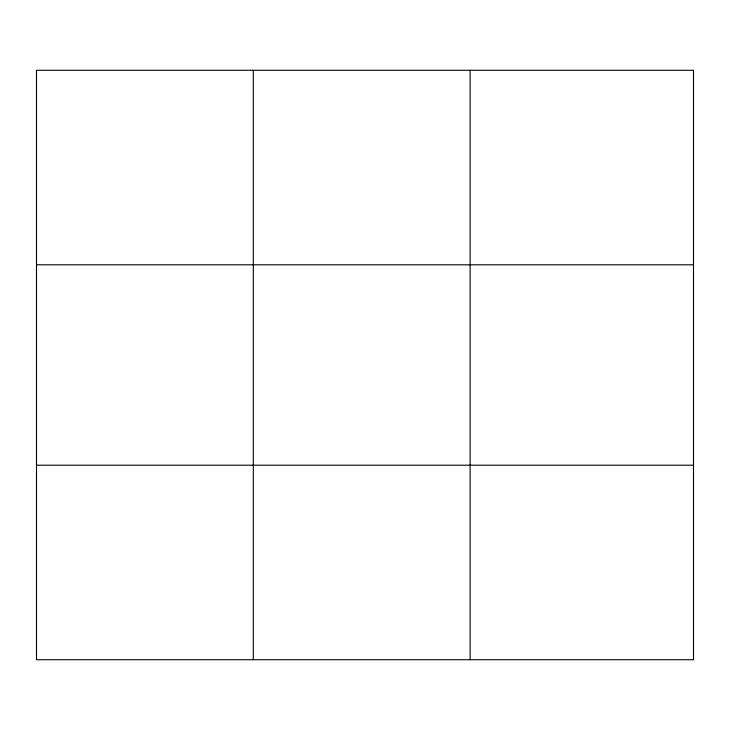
<?xml version="1.0" encoding="UTF-8"?>
<svg xmlns="http://www.w3.org/2000/svg" width="730" height="730" viewBox="0 0 730 730"><rect width="100%" height="100%" fill="white"/><g stroke="black" fill="none" stroke-linecap="round" stroke-linejoin="round"><path stroke-width="1.09" d="M253.31 659.719L253.31 70.281M470.12 659.719L470.12 70.281M36.5 264.798L693.5 264.798M36.5 465.202L693.5 465.202M693.5 635.401L693.5 659.719L36.5 659.719L36.5 70.281L693.5 70.281L693.5 635.401"/></g></svg>
